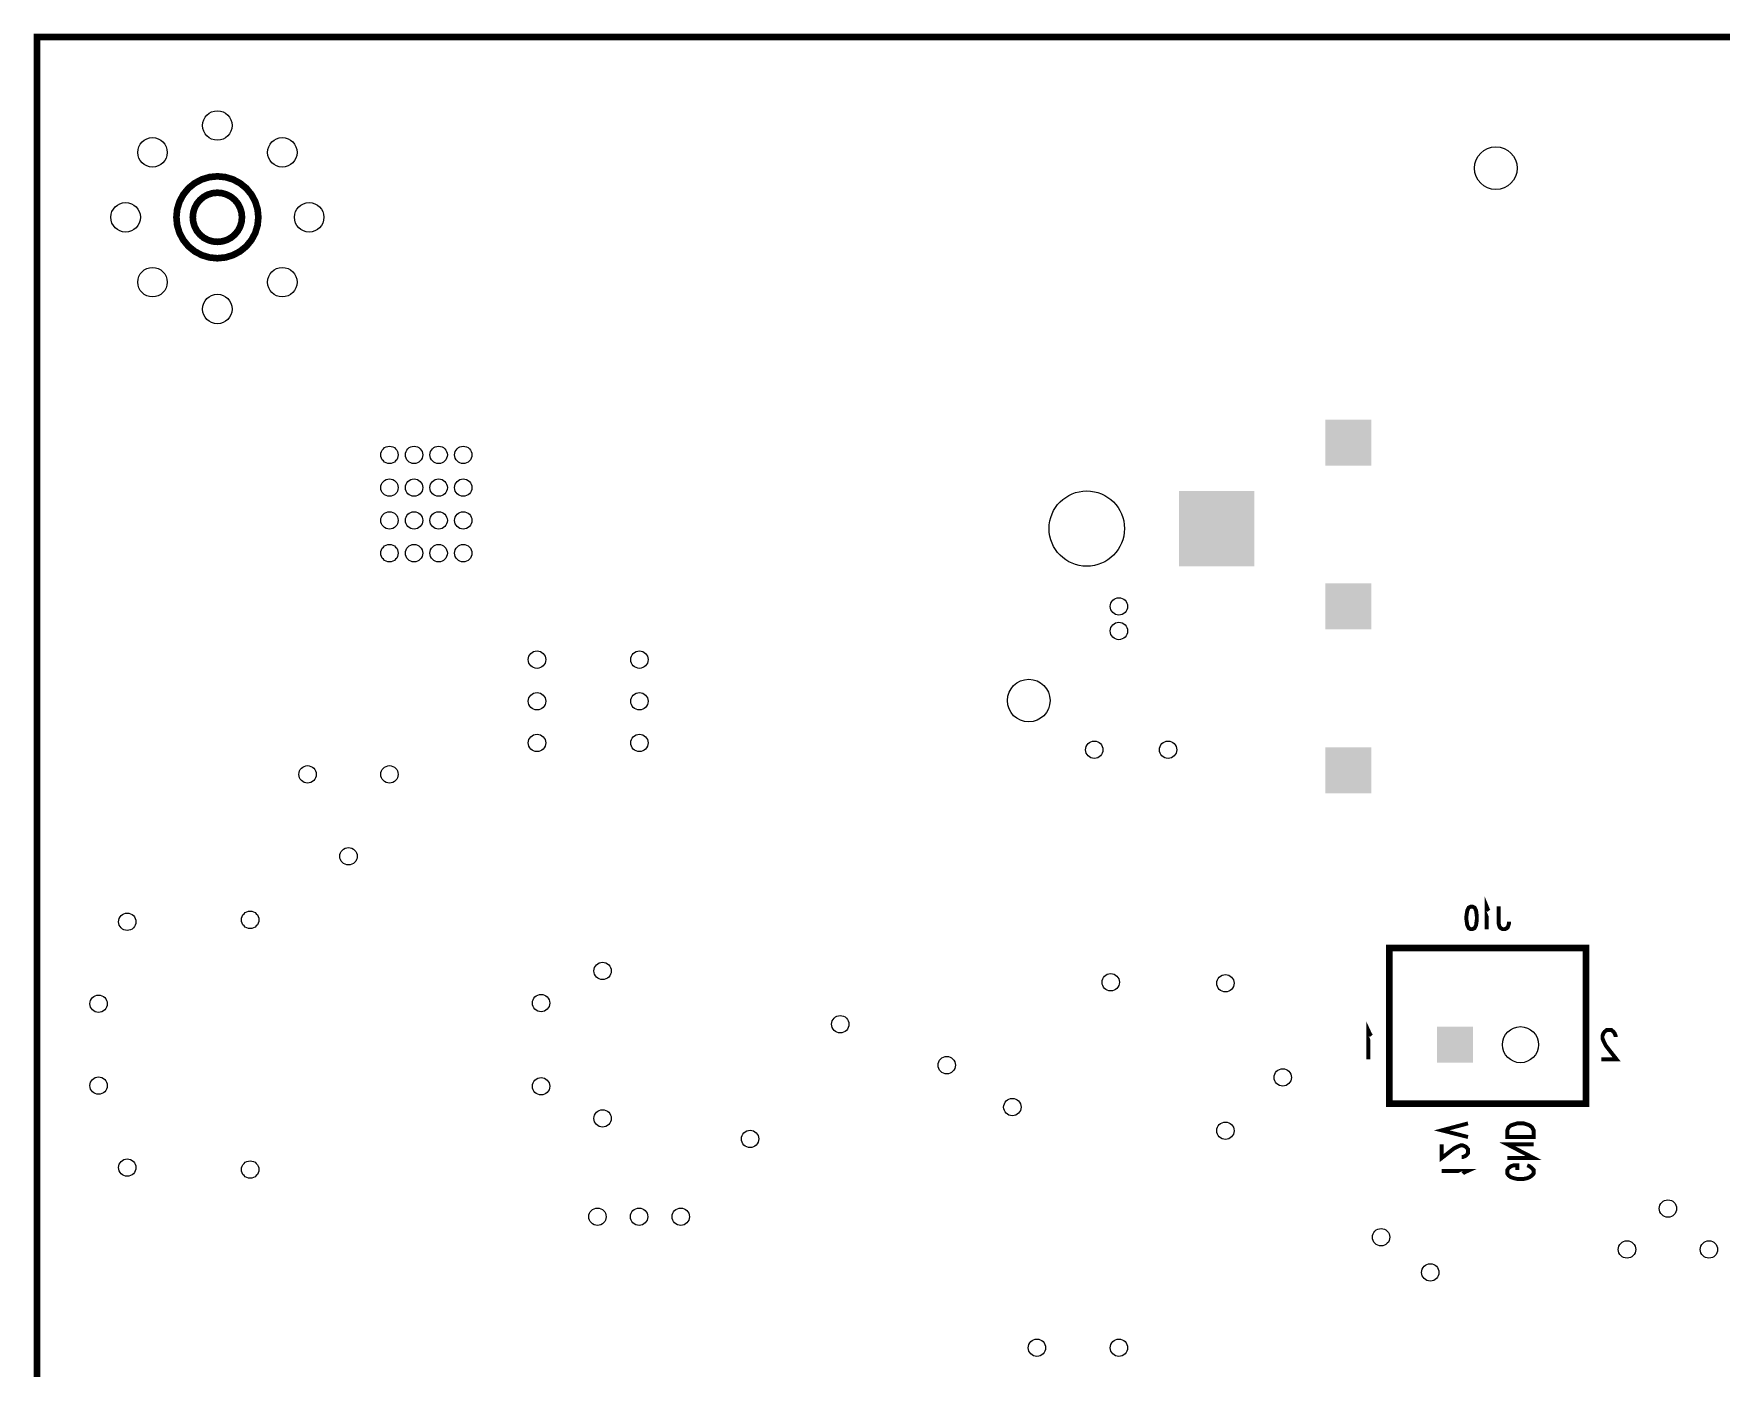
# Model space of a CAD drawing. Extents: x -8 to 142, y 0 to 126.
# Drawn here: x -0.1 to 51.4, y 62.9 to 103.6 of the extents above; entities that cross this region are included whole.
import ezdxf

# ---------------------------------------------------------------- set-up
doc = ezdxf.new("R2010")
doc.units = 0
doc.layers.get('0').update_dxf_attribs({"linetype": 'CONTINUOUS'})
doc.layers.add('03_ASSY2_GBR', color=1, linetype='CONTINUOUS')

# ---------------------------------------------------------------- blocks, each defined once
blk = doc.blocks.new('SQUARE_125')
blk.add_solid([(0.7, 0.7), (0.7, -0.7), (-0.7, 0.7), (-0.7, -0.7)])
blk = doc.blocks.new('ROUND_162')
blk.add_circle((0, 0), 1.15)
blk = doc.blocks.new('SQUARE_163')
blk.add_solid([(1.15, 1.15), (1.15, -1.15), (-1.15, 1.15), (-1.15, -1.15)])
blk = doc.blocks.new('ROUND_170')
blk.add_circle((0, 0), 0.265)
blk = doc.blocks.new('ROUND_171')
blk.add_circle((0, 0), 0.45)
blk = doc.blocks.new('SQUARE_172')
blk.add_solid([(0.55, 0.55), (0.55, -0.55), (-0.55, 0.55), (-0.55, -0.55)])
blk = doc.blocks.new('ROUND_173')
blk.add_circle((0, 0), 0.55)
blk = doc.blocks.new('ROUND_218')
blk.add_circle((0, 0), 0.65)

msp = doc.modelspace()

# ---------------------------------------------------------------- linework, layer by layer
at = {"layer": '03_ASSY2_GBR'}
for points, const_width in [([(0, 0), (123.5, 0), (123.5, 103.5), (0, 103.5), (0, 0)], 0.2032), ([(4.25, 98), (4.274, 97.756), (4.345, 97.522), (4.461, 97.306), (4.616, 97.116), (4.806, 96.961), (5.022, 96.845), (5.256, 96.774), (5.5, 96.75), (5.744, 96.774), (5.978, 96.845), (6.194, 96.961), (6.384, 97.116), (6.539, 97.306), (6.655, 97.522), (6.726, 97.756), (6.75, 98), (6.726, 98.244), (6.655, 98.478), (6.539, 98.694), (6.384, 98.884), (6.194, 99.039), (5.978, 99.155), (5.744, 99.226), (5.5, 99.25), (5.256, 99.226), (5.022, 99.155), (4.806, 99.039), (4.616, 98.884), (4.461, 98.694), (4.345, 98.478), (4.274, 98.244), (4.25, 98)], 0.2032), ([(4.75, 98), (4.764, 97.854), (4.807, 97.713), (4.876, 97.583), (4.97, 97.47), (5.083, 97.376), (5.213, 97.307), (5.354, 97.264), (5.5, 97.25), (5.646, 97.264), (5.787, 97.307), (5.917, 97.376), (6.03, 97.47), (6.124, 97.583), (6.193, 97.713), (6.236, 97.854), (6.25, 98), (6.236, 98.146), (6.193, 98.287), (6.124, 98.417), (6.03, 98.53), (5.917, 98.624), (5.787, 98.693), (5.646, 98.736), (5.5, 98.75), (5.354, 98.736), (5.213, 98.693), (5.083, 98.624), (4.97, 98.53), (4.876, 98.417), (4.807, 98.287), (4.764, 98.146), (4.75, 98)], 0.2032), ([(44.285, 76.837), (44.26, 76.869), (44.221, 76.964), (44.221, 76.275)], 0.12), ([(43.782, 76.964), (43.852, 76.933), (43.897, 76.837), (43.919, 76.667), (43.919, 76.572), (43.897, 76.402), (43.852, 76.307), (43.782, 76.275), (43.738, 76.275), (43.671, 76.307), (43.626, 76.402), (43.601, 76.572), (43.601, 76.667), (43.626, 76.837), (43.671, 76.933), (43.738, 76.964), (43.782, 76.964)], 0.12), ([(44.584, 76.975), (44.584, 76.445), (44.616, 76.339), (44.648, 76.307), (44.708, 76.275), (44.775, 76.275), (44.836, 76.307), (44.867, 76.339), (44.899, 76.445), (44.899, 76.508)], 0.12), ([(47.25, 75.7), (41.25, 75.7), (41.25, 70.95), (47.25, 70.95), (47.25, 75.7)], 0.2), ([(40.701, 73.023), (40.664, 73.064), (40.608, 73.186), (40.608, 72.3)], 0.12), ([(48.151, 72.982), (48.151, 73.023), (48.118, 73.105), (48.086, 73.145), (48.02, 73.2), (47.884, 73.2), (47.819, 73.145), (47.786, 73.105), (47.753, 73.023), (47.753, 72.941), (47.786, 72.859), (47.852, 72.723), (48.184, 72.3), (47.716, 72.3)], 0.12), ([(43.65, 69.932), (42.85, 70.136), (43.65, 70.348)], 0.12), ([(45.65, 69.932), (45.65, 70.14), (45.602, 70.227), (45.529, 70.286), (45.456, 70.315), (45.347, 70.348), (45.153, 70.348), (45.044, 70.315), (44.959, 70.286), (44.886, 70.227), (44.85, 70.14), (44.85, 69.932), (45.65, 69.932)], 0.12), ([(43.456, 69.321), (43.492, 69.321), (43.565, 69.35), (43.602, 69.379), (43.65, 69.438), (43.65, 69.558), (43.602, 69.616), (43.565, 69.646), (43.492, 69.675), (43.42, 69.675), (43.347, 69.646), (43.226, 69.587), (42.85, 69.292), (42.85, 69.708)], 0.12), ([(44.85, 69.292), (45.65, 69.292), (44.85, 69.708), (45.65, 69.708)], 0.12), ([(45.456, 69.068), (45.529, 69.039), (45.602, 68.981), (45.65, 68.927), (45.65, 68.814), (45.602, 68.76), (45.529, 68.706), (45.456, 68.677), (45.347, 68.652), (45.153, 68.652), (45.044, 68.677), (44.959, 68.706), (44.886, 68.76), (44.85, 68.814), (44.85, 68.927), (44.886, 68.981), (44.959, 69.039), (45.044, 69.068), (45.153, 69.068), (45.153, 68.927)], 0.12), ([(43.492, 68.814), (43.529, 68.848), (43.638, 68.897), (42.85, 68.897)], 0.12)]:
    msp.add_lwpolyline(points, dxfattribs=dict(at, const_width=const_width))

# ---------------------------------------------------------------- block references
for name, p in [('ROUND_171', (5.5, 100.8)), ('ROUND_171', (3.52, 99.98)), ('ROUND_171', (7.48, 99.98)), ('ROUND_218', (44.5, 99.5)), ('ROUND_171', (2.7, 98)), ('ROUND_171', (8.3, 98)), ('ROUND_171', (3.52, 96.02)), ('ROUND_171', (7.48, 96.02)), ('ROUND_171', (5.5, 95.2)), ('SQUARE_125', (40, 91.125)), ('ROUND_170', (10.75, 90.75)), ('ROUND_170', (11.5, 90.75)), ('ROUND_170', (12.25, 90.75)), ('ROUND_170', (13, 90.75)), ('ROUND_170', (10.75, 89.75)), ('ROUND_170', (11.5, 89.75)), ('ROUND_170', (12.25, 89.75)), ('ROUND_170', (13, 89.75)), ('ROUND_162', (32.02, 88.5)), ('SQUARE_163', (35.98, 88.5)), ('ROUND_170', (10.75, 88.75)), ('ROUND_170', (11.5, 88.75)), ('ROUND_170', (12.25, 88.75)), ('ROUND_170', (13, 88.75)), ('ROUND_170', (10.75, 87.75)), ('ROUND_170', (11.5, 87.75)), ('ROUND_170', (12.25, 87.75)), ('ROUND_170', (13, 87.75)), ('SQUARE_125', (40, 86.125)), ('ROUND_170', (33, 86.125)), ('ROUND_170', (33, 85.375)), ('ROUND_170', (15.25, 84.5)), ('ROUND_170', (18.375, 84.5)), ('ROUND_170', (15.25, 83.23)), ('ROUND_170', (18.375, 83.23)), ('ROUND_218', (30.25, 83.25)), ('ROUND_170', (15.25, 81.96)), ('ROUND_170', (18.375, 81.96)), ('ROUND_170', (32.25, 81.75)), ('ROUND_170', (34.5, 81.75)), ('SQUARE_125', (40, 81.125)), ('ROUND_170', (8.25, 81)), ('ROUND_170', (10.75, 81)), ('ROUND_170', (9.5, 78.5)), ('ROUND_170', (2.75, 76.5)), ('ROUND_170', (6.5, 76.56)), ('ROUND_170', (17.25, 75)), ('ROUND_170', (32.75, 74.655)), ('ROUND_170', (36.25, 74.625)), ('ROUND_170', (1.875, 74)), ('ROUND_170', (15.375, 74.02)), ('ROUND_170', (24.5, 73.375)), ('SQUARE_172', (43.25, 72.75)), ('ROUND_173', (45.25, 72.75)), ('ROUND_170', (27.75, 72.125)), ('ROUND_170', (1.875, 71.5)), ('ROUND_170', (15.375, 71.48)), ('ROUND_170', (38, 71.75)), ('ROUND_170', (29.75, 70.845)), ('ROUND_170', (17.25, 70.5)), ('ROUND_170', (21.75, 69.875)), ('ROUND_170', (36.25, 70.125)), ('ROUND_170', (2.75, 69)), ('ROUND_170', (6.5, 68.94)), ('ROUND_170', (49.75, 67.75)), ('ROUND_170', (17.095, 67.5)), ('ROUND_170', (18.365, 67.5)), ('ROUND_170', (19.635, 67.5)), ('ROUND_170', (41, 66.875)), ('ROUND_170', (48.5, 66.5)), ('ROUND_170', (51, 66.5)), ('ROUND_170', (42.5, 65.8)), ('ROUND_170', (30.5, 63.5)), ('ROUND_170', (33, 63.5))]:
    msp.add_blockref(name, p, dxfattribs=at)

doc.saveas('drawing.dxf')
